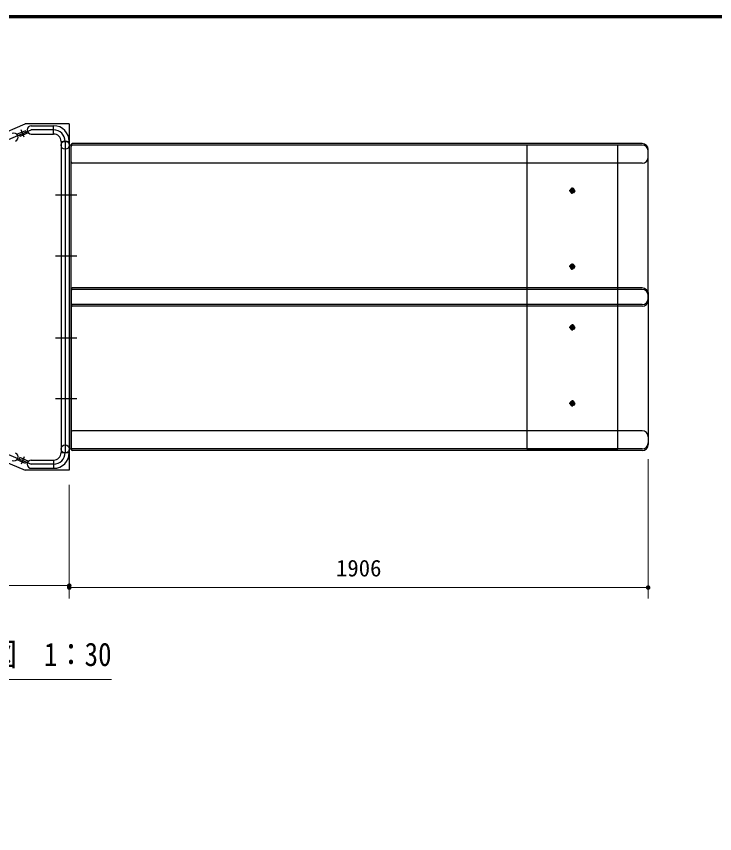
# Model space of a CAD drawing. Units: millimetres at full size, sheet at 1:30; details may follow other scales. Extents: x 450 to 12150, y 450 to 8460.
# Drawn here: x 5938 to 8237, y 5771 to 8460 of the extents above; entities that cross this region are included whole.
import ezdxf
from ezdxf.enums import TextEntityAlignment as Align

# ---------------------------------------------------------------- set-up
doc = ezdxf.new("R2010")
doc.units = ezdxf.units.MM
doc.header["$LTSCALE"] = 30
for name, color, linetype, lineweight in [('D-STR-DIM\u3000寸法線、寸法値', 7, 'Continuous', 13), ('D-STR-TXT\u3000文字列', 7, 'Continuous', 13), ('D-STR\u3000構造物外形線', 1, 'Continuous', 25), ('D-TTL', 7, 'Continuous', 70)]:
    doc.layers.add(name, color=color, linetype=linetype, lineweight=lineweight)
doc.styles.add('ＭＳ ゴシック', font='')
doc.styles.get('ＭＳ ゴシック').set_extended_font_data('MS Gothic')

# ---------------------------------------------------------------- blocks, each defined once
blk = doc.blocks.new('filled_dot')
at = {"color": 0, "linetype": 'Continuous', "lineweight": -2, "const_width": 1.25}
blk.add_lwpolyline([(-0.625, 0, 1), (0.625, 0, 1)], format="xyb", close=True, dxfattribs=at)

msp = doc.modelspace()

# ---------------------------------------------------------------- linework, layer by layer
at = {"layer": 'D-STR-DIM\u3000寸法線、寸法値'}
for p, q in [((8018.21, 7003.37), (8018.21, 6544.3)), ((6112.21, 6918.37), (6112.21, 6550.7)), ((6112.21, 6918.37), (6112.21, 6544.3)), ((5189.98, 6586.7), (6112.21, 6586.7)), ((6112.21, 6580.3), (8018.21, 6580.3))]:
    msp.add_line(p, q, dxfattribs=at)
at = {"layer": 'D-STR-TXT\u3000文字列'}
msp.add_line((5671.75, 6278.13), (6251.14, 6278.13), dxfattribs=at)
at = {"layer": 'D-STR\u3000構造物外形線'}
for p, q in [((5190.01, 7776.37), (5967.26, 8106.37)), ((6112.21, 8106.37), (5967.26, 8106.37)), ((5987.23, 8099.97), (6060.51, 8099.97)), ((6112.21, 8106.37), (6112.21, 6966.37)), ((5209.98, 7756.37), (5987.23, 8086.37)), ((5961.73, 8066.85), (5953.52, 8086.18)), ((5963.68, 8062.25), (5955.47, 8081.58)), ((6060.51, 8086.37), (5987.23, 8086.37)), ((5987.23, 8072.77), (6060.51, 8072.77)), ((6085.01, 8048.27), (6085.01, 7024.47)), ((6098.61, 8048.27), (6098.61, 7024.47)), ((7998.21, 8041.37), (6123.21, 8041.37)), ((6118.21, 7506.37), (6118.21, 8036.37)), ((7998.21, 8036.37), (6123.21, 8036.37)), ((8018.21, 7521.37), (8018.21, 8021.37)), ((7998.21, 7976.37), (6123.21, 7976.37)), ((7778.42, 7886.37), (7757.74, 7886.37)), ((7760.13, 7886.37), (7764.17, 7893.37)), ((7760.13, 7886.37), (7764.17, 7879.37)), ((7764.17, 7893.37), (7768.21, 7893.37)), ((7768.21, 7876.15), (7768.21, 7896.98)), ((7772.25, 7893.37), (7768.21, 7893.37)), ((7776.29, 7886.37), (7772.25, 7893.37)), ((7776.29, 7886.37), (7772.25, 7879.37)), ((6137.38, 7871.37), (6067.2, 7871.37)), ((7764.17, 7879.37), (7768.21, 7879.37)), ((7772.25, 7879.37), (7768.21, 7879.37)), ((6137.38, 7671.37), (6067.2, 7671.37)), ((7760.13, 7636.37), (7764.17, 7643.37)), ((7764.17, 7643.37), (7768.21, 7643.37)), ((7768.21, 7626.15), (7768.21, 7646.98)), ((7772.25, 7643.37), (7768.21, 7643.37)), ((7776.29, 7636.37), (7772.25, 7643.37)), ((7778.42, 7636.37), (7757.74, 7636.37)), ((7760.13, 7636.37), (7764.17, 7629.37)), ((7764.17, 7629.37), (7768.21, 7629.37)), ((7772.25, 7629.37), (7768.21, 7629.37)), ((7776.29, 7636.37), (7772.25, 7629.37)), ((6118.21, 7566.37), (6118.21, 7036.37)), ((7998.21, 7566.37), (6123.21, 7566.37)), ((7998.21, 7561.37), (6123.21, 7561.37)), ((8018.21, 7551.37), (8018.21, 7051.37)), ((7998.21, 7511.37), (6123.21, 7511.37)), ((7998.21, 7506.37), (6123.21, 7506.37)), ((7778.42, 7436.37), (7757.74, 7436.37)), ((7760.13, 7436.37), (7764.17, 7443.37)), ((7760.13, 7436.37), (7764.17, 7429.37)), ((7764.17, 7443.37), (7768.21, 7443.37)), ((7764.17, 7429.37), (7768.21, 7429.37)), ((7768.21, 7446.59), (7768.21, 7425.76)), ((7772.25, 7443.37), (7768.21, 7443.37)), ((7772.25, 7429.37), (7768.21, 7429.37)), ((7776.29, 7436.37), (7772.25, 7443.37)), ((7776.29, 7436.37), (7772.25, 7429.37)), ((6137.38, 7401.37), (6067.2, 7401.37)), ((5209.98, 7316.37), (5987.23, 6986.37)), ((5189.98, 7296.37), (5967.23, 6966.37)), ((6137.38, 7201.37), (6067.2, 7201.37)), ((7778.42, 7186.37), (7757.74, 7186.37)), ((7760.13, 7186.37), (7764.17, 7193.37)), ((7760.13, 7186.37), (7764.17, 7179.37)), ((7764.17, 7193.37), (7768.21, 7193.37)), ((7768.21, 7196.59), (7768.21, 7175.76)), ((7772.25, 7193.37), (7768.21, 7193.37)), ((7776.29, 7186.37), (7772.25, 7193.37)), ((7776.29, 7186.37), (7772.25, 7179.37)), ((7764.17, 7179.37), (7768.21, 7179.37)), ((7772.25, 7179.37), (7768.21, 7179.37)), ((7998.21, 7096.37), (6123.21, 7096.37)), ((7998.21, 7036.37), (6123.21, 7036.37)), ((7998.21, 7031.37), (6123.21, 7031.37)), ((5961.73, 7005.89), (5953.52, 6986.56)), ((5963.68, 7010.49), (5955.47, 6991.16)), ((5987.23, 6999.97), (6060.51, 6999.97)), ((6112.21, 6966.37), (5967.23, 6966.37)), ((6060.51, 6986.37), (5987.23, 6986.37)), ((5987.23, 6972.77), (6060.51, 6972.77))]:
    msp.add_line(p, q, dxfattribs=at)
at = {"layer": 'D-STR\u3000構造物外形線', "color": 7}
for p, q in [((6060.51, 8072.77), (6060.51, 8099.97)), ((6085.01, 8048.27), (6112.21, 8048.27)), ((6085.01, 7024.47), (6112.21, 7024.47)), ((6060.51, 6999.97), (6060.51, 6972.77))]:
    msp.add_line(p, q, dxfattribs=at)
at = {"layer": 'D-STR\u3000構造物外形線'}
for points in [[(5942.49, 8067.38), (5970.11, 8079.1), (5968.15, 8083.7), (5940.54, 8071.98)], [(5976.66, 8076.45), (5949.05, 8064.73), (5947.09, 8069.33), (5974.71, 8081.05)], [(6112.21, 7036.37), (6118.21, 7036.37), (6118.21, 8036.37), (6112.21, 8036.37)], [(7618.21, 7036.37), (7918.21, 7036.37), (7918.21, 8036.37), (7618.21, 8036.37)], [(5942.49, 7005.36), (5970.11, 6993.64), (5968.15, 6989.04), (5940.54, 7000.76)], [(5976.66, 6996.29), (5949.05, 7008.01), (5947.09, 7003.41), (5974.71, 6991.68)]]:
    msp.add_lwpolyline(points, close=True, dxfattribs=at)
for centre, radius in [((6098.61, 8036.37), 13.6), ((7768.21, 7886.37), 4.5), ((7768.21, 7886.37), 4), ((7768.21, 7636.37), 4.5), ((7768.21, 7636.37), 4), ((7768.21, 7436.37), 4.5), ((7768.21, 7436.37), 4), ((7768.21, 7186.37), 4.5), ((7768.21, 7186.37), 4), ((6098.61, 7036.37), 13.6)]:
    msp.add_circle(centre, radius, dxfattribs=at)
for centre, radius, start, end in [((5987.23, 8086.37), 13.6, 90, 270), ((5929.97, 8062.06), 13.6, 293.00491, 113.00491), ((6060.51, 8048.27), 38.1, 0, 90), ((6123.21, 8036.37), 5, 90, 180), ((7998.21, 8021.37), 20, 0, 90), ((6123.21, 8031.37), 5, 90, 180), ((7998.21, 8016.37), 20, 0, 90), ((7998.21, 7996.37), 20, 270, 0), ((6123.21, 7981.37), 5, 180, 270), ((6123.21, 7561.37), 5, 90, 180), ((6123.21, 7556.37), 5, 90, 180), ((7998.21, 7546.37), 20, 0, 90), ((7998.21, 7541.37), 20, 0, 90), ((7998.21, 7531.37), 20, 270, 0), ((6123.21, 7516.37), 5, 180, 270), ((6123.21, 7511.37), 5, 180, 270), ((7998.21, 7526.37), 20, 270, 0), ((6123.21, 7091.37), 5, 90, 180), ((7998.21, 7076.37), 20, 0, 90), ((7998.21, 7056.37), 20, 270, 0), ((7998.21, 7051.37), 20, 270, 0), ((5929.97, 7010.68), 13.6, 246.99509, 66.99509), ((6060.51, 7024.47), 38.1, 270, 0), ((6123.21, 7041.37), 5, 180, 270), ((6123.21, 7036.37), 5, 180, 270), ((5987.23, 6986.37), 13.6, 90, 270)]:
    msp.add_arc(centre, radius, start, end, dxfattribs=at)
at = {"layer": 'D-STR\u3000構造物外形線', "color": 7}
for centre, radius, start, end in [((6060.51, 8048.27), 51.7, 0, 90), ((6060.51, 8048.27), 24.5, 0, 90), ((6060.51, 7024.47), 24.5, 270, 0), ((6060.51, 7024.47), 51.7, 270, 0)]:
    msp.add_arc(centre, radius, start, end, dxfattribs=at)
at = {"layer": 'D-TTL'}
msp.add_lwpolyline([(450, 450), (450, 8460), (12150, 8460), (12150, 450)], close=True, dxfattribs=at)

# ---------------------------------------------------------------- block references
at = {"layer": 'D-STR-DIM\u3000寸法線、寸法値', "xscale": 6, "yscale": 6, "rotation": 180}
for p in [(6112.21, 6586.7), (8018.21, 6580.3)]:
    msp.add_blockref('filled_dot', p, dxfattribs=at)
at = {"layer": 'D-STR-DIM\u3000寸法線、寸法値', "xscale": 6, "yscale": 6}
msp.add_blockref('filled_dot', (6112.21, 6580.3), dxfattribs=at)

# ---------------------------------------------------------------- texts
at = {"layer": 'D-STR-DIM\u3000寸法線、寸法値', "style": 'ＭＳ ゴシック'}
msp.add_text('1906', height=54.99, dxfattribs=at).set_placement((7065.21, 6644.44), align=Align.MIDDLE_CENTER)
at = {"layer": 'D-STR-TXT\u3000文字列', "style": 'ＭＳ ゴシック', "width": 0.85}
msp.add_text('平面図\u30001：30', height=76.98, dxfattribs=at).set_placement((5671.75, 6299.13), align=Align.BOTTOM_LEFT)

doc.saveas('drawing.dxf')
